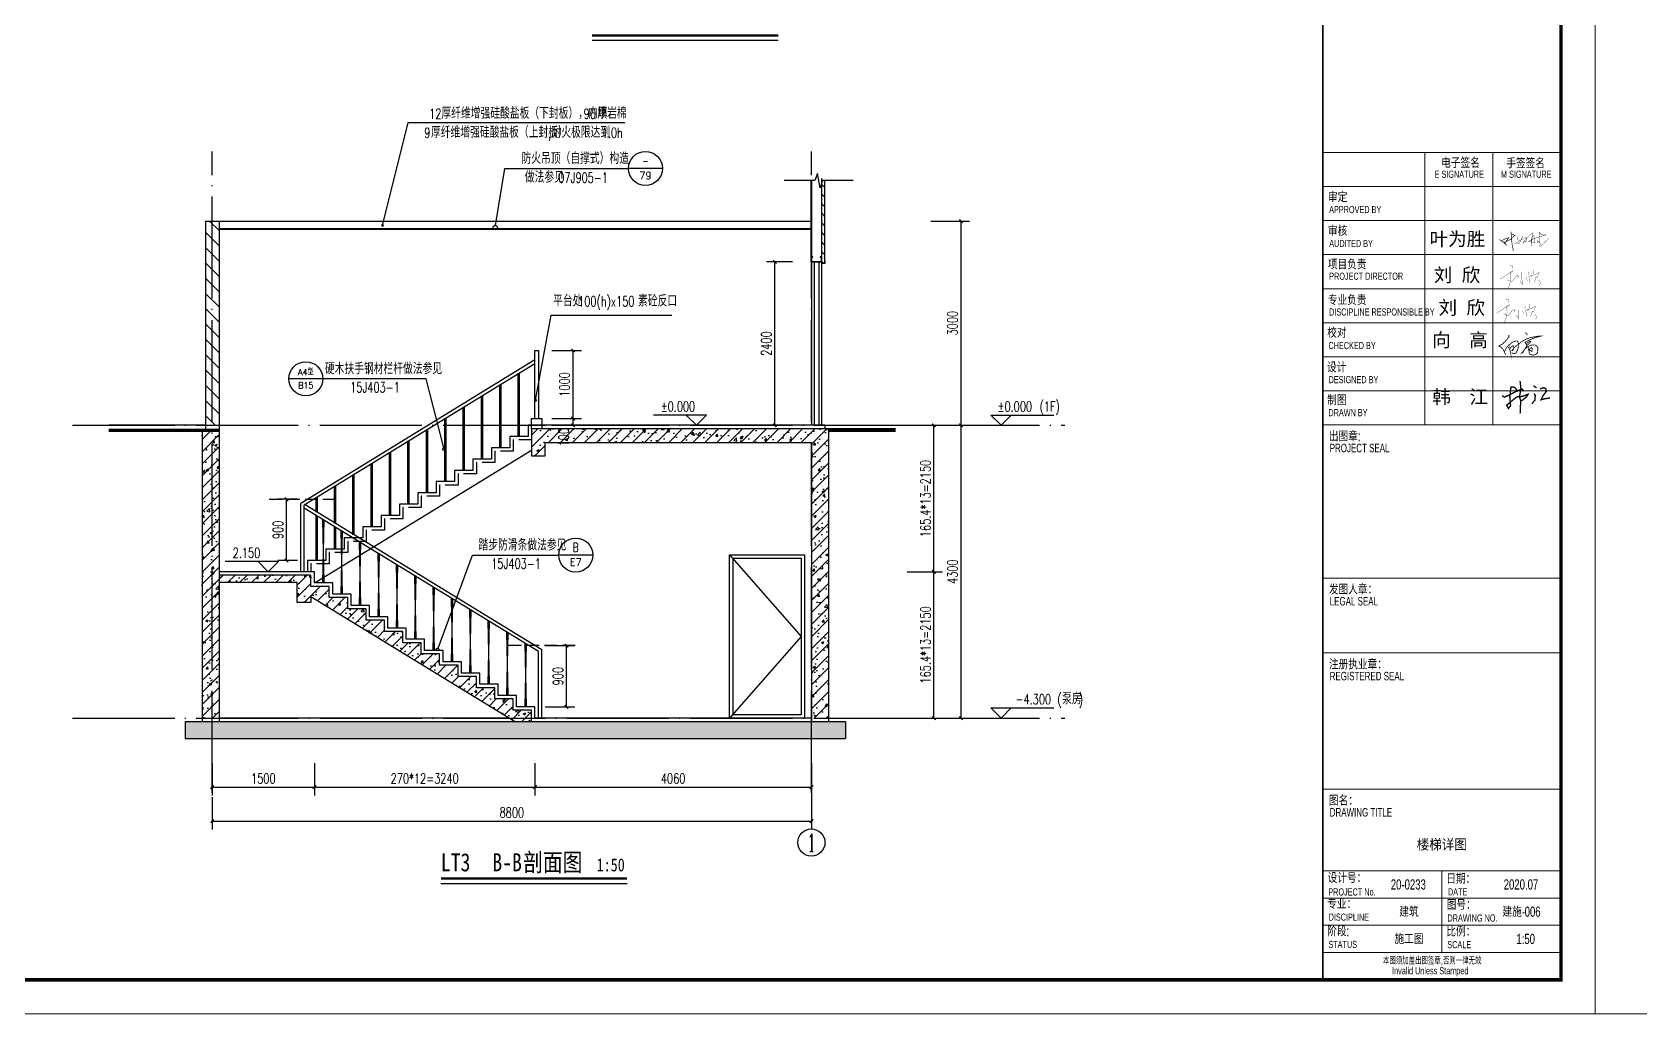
# Model space of a CAD drawing. Extents: x 409931 to 937299, y -508824 to 132289.
# Drawn here: x 589449 to 613063, y -204324 to -189906 of the extents above; entities that cross this region are included whole.
import ezdxf
from ezdxf.enums import TextEntityAlignment as Align

# ---------------------------------------------------------------- set-up
doc = ezdxf.new("R2010")
doc.units = 0
doc.header["$LTSCALE"] = 1500
doc.header["$MEASUREMENT"] = 0
doc.linetypes.add('DASH', pattern=[0.35, 0.25, -0.1])
doc.linetypes.add('DOTE', pattern=[2.42, 2, -0.2, 0.02, -0.2])
doc.layers.get('Defpoints').update_dxf_attribs({"color": 252})
for name, color, linetype in [('00-tk', 151, 'Continuous'), ('A-Hatch2(建筑填充2立面)', 9, 'Continuous'), ('A-L-handrail(建筑栏杆)', 165, 'Continuous'), ('A-L-wall(建筑立面)', 2, 'Continuous'), ('A-S-face(建筑粉刷线)', 136, 'Continuous'), ('A-S-SEE(建筑剖面可见线)', 154, 'Continuous'), ('A-Stair(建筑楼梯、踏步、电梯)', 25, 'Continuous'), ('AXIS', 3, 'Continuous'), ('AXIS_TEXT', 7, 'Continuous'), ('DIM_ELEV', 3, 'Continuous'), ('DIM_IDEN', 3, 'Continuous'), ('DIM_LEAD', 3, 'Continuous'), ('DIM_SYMB', 3, 'Continuous'), ('DOTE', 1, 'Continuous'), ('iicon', 7, 'Continuous'), ('PUB_DIM', 3, 'Continuous'), ('PUB_TEXT', 7, 'Continuous'), ('WINDOW', 4, 'Continuous'), ('签名', 1, 'Continuous')]:
    doc.layers.add(name, color=color, linetype=linetype)
doc.layers.add('TK', color=151, linetype='Continuous', lineweight=13)
doc.layers.add('功能名称', color=255, linetype='Continuous', lineweight=0)
doc.styles.add('_TCH_AXIS', font='COMPLEX', dxfattribs={"bigfont": 'GBCBIG'})
doc.styles.add('_TCH_DIM', font='SIMPLEX', dxfattribs={"bigfont": 'GBCBIG'})
doc.styles.add('_TCH_DIM_T3', font='SIMPLEX', dxfattribs={"width": 0.705882, "bigfont": 'GBCBIG'})
doc.styles.add('_TCH_LABEL', font='COMPLEX', dxfattribs={"bigfont": 'GBCBIG'})
doc.styles.add('DS6HT', font='simhei.ttf', dxfattribs={"width": 0.8})
doc.styles.add('T&D', font='haiwenrs.shx', dxfattribs={"width": 0.7, "bigfont": 'hztxt.shx'})
doc.styles.add('TITLE', font='simhei.ttf', dxfattribs={"width": 0.8})
doc.styles.add('仿宋体', font='', dxfattribs={"width": 0.8})
doc.styles.get('仿宋体').set_extended_font_data('SimSun')
doc.dimstyles.new('_TCH_ARCH&&50', dxfattribs={"dimtxt": 148.75, "dimasz": 50, "dimexe": 125, "dimexo": 150, "dimgap": 50, "dimtad": 1, "dimdec": 0, "dimzin": 0, "dimdsep": 46, "dimtxsty": '_TCH_DIM_T3', "dimblk": 'ARCHTICK', "dimcen": 0.09, "dimclrt": 7, "dimazin": 2, "dimtfac": 1, "dimtdec": 0, "dimtix": 1, "dimtmove": 2, "dimatfit": 3, "dimfxl": 0, "dimtolj": 1, "dimtzin": 0, "dimarcsym": 0})
pattern_1 = [(45, (-32674, 55951), (-88.388348, 88.388348), []), (50, (-32674, 55951), (358.63009, -31.37607), [37.5, -412.5]), (355, (-32674, 55951), (-69.37567, 376.09607), [30, -330]), (100.4514, (-32644.1, 55948.4), (289.25469, 344.71977), [31.8701, -350.57106]), (46.1842, (-32674, 56051), (533.62052, -82.7595), [56.25, -618.75]), (96.6356, (-32629.53, 56044.1), (467.33135, 487.05894), [47.80514, -525.8565]), (351.1842, (-32674, 56051), (467.33097, 487.0593), [45, -495]), (21, (-32624, 56026), (298.45353, -201.30945), [37.5, -412.5]), (326, (-32624, 56026), (121.65767, 362.57502), [30, -330]), (71.4514, (-32599.13, 56009.22), (420.11131, 161.26525), [31.8701, -350.57106]), (37.5, (-32674, 55951), (6.079928, 166.446927), [0, -326, 0, -335, 0, -331.25]), (7.5, (-32674, 55951), (131.53477, 197.205856), [0, -191, 0, -318.5, 0, -126.25]), (327.5, (-32785.5, 55951), (266.911218, -11.277436), [0, -125, 0, -390, 0, -517.5]), (317.5, (-32835.5, 55951), (291.593085, 50.05249), [0, -162.5, 0, -259, 0, -367.5])]

# ---------------------------------------------------------------- blocks, each defined once
blk = doc.blocks.new('A1')
at = {"layer": 'TK'}
for p, q in [((-42050, 29700), (-42050, 0)), ((0, 0), (0, 29700)), ((-4000, 29200), (-4000, 500)), ((-500, 500), (-500, 29200)), ((-4000, 12650), (-500, 12650)), ((-4000, 12650), (-500, 12650)), ((-4000, 12650), (-500, 12650)), ((-4000, 12650), (-500, 12650)), ((-4000, 12650), (-500, 12650)), ((-500, 12650), (-4000, 12650)), ((-500, 12650), (-4000, 12650)), ((-500, 12650), (-4000, 12650)), ((-4000, 12650), (-500, 12650)), ((-2500, 8650), (-2500, 12650)), ((-2500, 12650), (-2500, 9450)), ((-1500, 8650), (-1500, 12650)), ((-1500, 9450), (-1500, 12650)), ((-500, 12150), (-4000, 12150)), ((-500, 11650), (-4000, 11650)), ((-500, 11650), (-4000, 11650)), ((-500, 11150), (-4000, 11150)), ((-500, 11150), (-4000, 11150)), ((-500, 10650), (-4000, 10650)), ((-500, 10650), (-4000, 10650)), ((-500, 10150), (-4000, 10150)), ((-500, 10150), (-4000, 10150)), ((-500, 9650), (-4000, 9650)), ((-500, 9650), (-4000, 9650)), ((-500, 9150), (-4000, 9150)), ((-500, 9150), (-4000, 9150)), ((-4000, 8650), (-500, 8650)), ((-4000, 8650), (-500, 8650)), ((-500, 8650), (-4000, 8650)), ((-500, 8650), (-4000, 8650)), ((-4000, 6400), (-500, 6400)), ((-500, 5300), (-4000, 5300)), ((-500, 2100), (-4000, 2100)), ((-2250, 2100), (-2250, 900)), ((-500, 1700), (-4000, 1700)), ((-500, 1300), (-4000, 1300)), ((-500, 900), (-4000, 900)), ((-40800, 500), (-500, 500)), ((-500, 500), (-4000, 500)), ((-42050, 0), (0, 0))]:
    blk.add_line(p, q, dxfattribs=at)
at = {"layer": 'TK', "const_width": 50}
blk.add_lwpolyline([(-40800, 29200), (-500, 29200), (-500, 500), (-40800, 500)], close=True, dxfattribs=at)
at = {"layer": 'TK', "const_width": 25}
blk.add_lwpolyline([(-4000, 500), (-4000, 29200)], dxfattribs=at)
at = {"layer": 'TK'}
blk.add_lwpolyline([(-4000, 3300), (-500, 3300), (-500, 2100), (-4000, 2100)], close=True, dxfattribs=at)
at = {"layer": 'TK', "style": 'T&D', "width": 0.7}
for s, height, p in [('电子签名', 150, (-2260, 12424)), ('手签签名', 150, (-1303, 12418)), ('E SIGNATURE', 105, (-2357, 12279)), ('M SIGNATURE', 105, (-1382, 12279)), ('审定', 150, (-3922, 11921)), ('APPROVED BY', 105, (-3906, 11760)), ('审核', 150, (-3923, 11426)), ('AUDITED BY', 105, (-3904, 11262)), ('项目负责', 150, (-3925, 10933)), ('PROJECT DIRECTOR', 105, (-3905, 10781)), ('专业负责', 150, (-3924, 10409)), ('DISCIPLINE RESPONSIBLE BY', 105, (-3906, 10256)), ('校对', 150, (-3934, 9929)), ('CHECKED BY', 105, (-3916, 9763)), ('设计', 150, (-3937, 9422)), ('DESIGNED BY', 105, (-3914, 9262)), ('制图', 150, (-3935, 8939)), ('DRAWN BY', 105, (-3917, 8777)), ('出图章:', 150, (-3909, 8409)), ('PROJECT SEAL', 125, (-3897, 8248)), ('发图人章：', 150, (-3909, 6159)), ('LEGAL SEAL', 125, (-3897, 5998)), ('注册执业章：', 150, (-3909, 5059)), ('REGISTERED SEAL', 125, (-3897, 4898)), ('图名：', 150, (-3909, 3059)), ('DRAWING TITLE', 125, (-3897, 2898)), ('设计号：', 150, (-3928, 1922)), ('日期：', 150, (-2185, 1911)), ('专业：', 150, (-3934, 1541)), ('PROJECT No.', 105, (-3918, 1738)), ('图号：', 150, (-2179, 1528)), ('DATE', 105, (-2161, 1739)), ('DISCIPLINE', 105, (-3913, 1368)), ('DRAWING NO.', 105, (-2168, 1355)), ('阶段:', 150, (-3934, 1140)), ('比例：', 150, (-2184, 1136)), ('STATUS', 105, (-3917, 967)), ('SCALE', 105, (-2170, 964))]:
    blk.add_text(s, height=height, dxfattribs=at).set_placement(p)
for s, height, p in [('本图须加盖出图签章,否则一律无效', 100, (-2392, 782)), ('Invalid Unless Stamped', 105, (-2421, 620))]:
    blk.add_text(s, height=height, dxfattribs=at).set_placement(p, align=Align.MIDDLE)
blk = doc.blocks.new('A$C7C122B11')
at = {"layer": 'iicon', "color": 13, "const_width": 7.58}
for points in [[(199, 383), (301, 455)], [(244, 611), (279, 605)], [(322, 465), (255, 393)], [(279, 605), (315, 591)], [(321, 572), (298, 526)], [(301, 455), (344, 476)], [(315, 591), (321, 572)], [(554, 440), (553, 381)], [(718, 416), (741, 413)], [(741, 413), (745, 400)], [(858, 469), (850, 439)], [(850, 439), (850, 403)], [(872, 485), (858, 469)], [(924, 382), (974, 414)], [(974, 414), (997, 421)], [(997, 421), (1010, 411)], [(0, 251), (101, 316)], [(101, 316), (199, 383)], [(180, 234), (214, 214)], [(220, 61), (189, 0)], [(214, 214), (249, 201)], [(254, 164), (220, 61)], [(249, 201), (284, 195)], [(270, 260), (254, 164)], [(255, 393), (267, 338)], [(267, 338), (270, 260)], [(284, 195), (312, 200)], [(312, 200), (331, 220)], [(331, 220), (382, 295)], [(382, 295), (411, 328)], [(411, 328), (434, 349)], [(434, 349), (448, 349)], [(448, 349), (455, 315)], [(455, 315), (462, 292)], [(462, 292), (485, 335)], [(535, 158), (509, 209)], [(575, 108), (535, 158)], [(553, 381), (555, 298)], [(555, 298), (561, 212)], [(561, 212), (572, 134)], [(572, 134), (575, 108)], [(674, 309), (686, 266)], [(686, 266), (692, 224)], [(692, 224), (692, 211)], [(745, 400), (719, 368)], [(726, 309), (755, 327)], [(755, 327), (790, 346)], [(756, 296), (765, 257)], [(762, 218), (762, 180)], [(762, 180), (763, 160)], [(765, 257), (762, 218)], [(790, 346), (817, 357)], [(826, 342), (799, 315)], [(817, 357), (835, 356)], [(835, 356), (826, 342)], [(850, 403), (863, 373)], [(863, 373), (876, 363)], [(876, 363), (897, 363)], [(892, 201), (876, 164)], [(909, 233), (892, 201)], [(897, 363), (924, 382)], [(921, 283), (909, 233)], [(923, 311), (921, 283)], [(951, 294), (937, 279)], [(971, 334), (951, 294)], [(991, 378), (971, 334)], [(980, 231), (1007, 207)], [(1010, 411), (991, 378)], [(1033, 121), (1002, 119)], [(1007, 207), (1028, 171)], [(1028, 171), (1033, 146)], [(1033, 146), (1033, 121)]]:
    blk.add_lwpolyline(points, dxfattribs=at)
blk = doc.blocks.new('A$C2CD672AE')
at = {"layer": '签名', "const_width": 40}
for points in [[(540, 958), (551, 861), (567, 712), (523, 495), (559, 372), (543, 1)], [(10, 523), (86, 480), (394, 629), (590, 723), (643, 672)], [(462, 656), (414, 738), (355, 782), (274, 780), (253, 600), (239, 476), (251, 353), (262, 228), (197, 148), (148, 248), (316, 383), (446, 488), (600, 502), (775, 564), (727, 488), (613, 394), (559, 372)], [(945, 587), (994, 537), (977, 455), (975, 388), (887, 289)], [(935, 820), (1023, 749)], [(1126, 719), (1223, 757), (1271, 749), (1305, 711), (1309, 646), (1217, 526), (1158, 404), (1244, 429), (1358, 448), (1418, 455)]]:
    blk.add_lwpolyline(points, dxfattribs=at)
blk = doc.blocks.new('A$C3CB17D36')
at = {"const_width": 19.8}
for points in [[(80, 483), (82, 436), (-4, 331), (-78, 262), (-162, 214), (-96, 172), (-54, 122), (-14, 43), (0, 0)], [(65, 180), (93, 156), (111, 112), (117, 72), (102, 134), (135, 190), (181, 222), (201, 209), (198, 167), (178, 105), (157, 102), (195, 158), (241, 200), (315, 257), (385, 312), (440, 349), (503, 383), (609, 420), (706, 439), (791, 454), (852, 454), (716, 416), (599, 368), (536, 337), (477, 307), (499, 274), (517, 240), (510, 196), (467, 131), (427, 62), (399, 43), (467, 131), (526, 187), (613, 233), (672, 242), (729, 240), (769, 207), (791, 169), (791, 122), (782, 49), (744, 16), (692, -10), (629, 1), (595, 23), (580, 54), (573, 98), (582, 119), (601, 157), (635, 177), (651, 159), (649, 129), (648, 81), (582, 119)], [(484, 543), (520, 516), (530, 479)], [(-29, 73), (10, 153), (71, 228), (167, 307), (248, 338), (278, 337), (299, 321), (315, 280), (314, 213), (304, 143), (282, 94), (256, 43), (211, 30), (146, 45)], [(511, 204), (545, 247), (597, 293), (620, 321), (595, 337), (562, 312), (534, 290), (503, 269)], [(573, 98), (558, 138), (557, 178), (546, 198)]]:
    blk.add_lwpolyline(points, dxfattribs=at)
blk = doc.blocks.new('5635634563456')
at = {"layer": 'AXIS', "color": 1, "ltscale": 1000}
for points, const_width in [([(455726, 226495), (455793, 226559), (455885, 226610), (455980, 226658), (456074, 226692), (456140, 226711), (456191, 226721), (456171, 226679), (456122, 226626), (456066, 226550), (456000, 226461), (455930, 226407)], 35), ([(456000, 226461), (456120, 226541), (456209, 226584), (456284, 226619), (456362, 226642), (456383, 226667), (456372, 226711), (456436, 226771), (456484, 226814), (456541, 226856), (456584, 226882)], 35), ([(456321, 227084), (456323, 227003), (456340, 226889), (456350, 226736), (456364, 226551), (456389, 226377), (456412, 226211), (456434, 226115), (456454, 225981), (456460, 225938)], 35), ([(456541, 226856), (456497, 226883), (456453, 226906), (456404, 226930), (456347, 226954), (456330, 226974)], 35), ([(456511, 226356), (456598, 226399), (456645, 226426), (456716, 226466), (456769, 226502), (456843, 226554), (456901, 226589), (456972, 226633), (457083, 226688), (457147, 226724), (457210, 226744), (457243, 226739), (457255, 226715), (457256, 226661), (457241, 226611), (457206, 226554), (457187, 226524), (457156, 226496), (457121, 226466), (457079, 226440), (457051, 226436), (457075, 226474), (457120, 226543), (457168, 226614), (457233, 226692), (457285, 226754), (457338, 226800), (457415, 226883), (457487, 226940), (457542, 226981), (457583, 227002), (457585, 226954), (457566, 226823), (457537, 226676), (457515, 226502), (457509, 226326), (457520, 226216)], 20), ([(456723, 226780), (456707, 226722), (456709, 226662), (456720, 226612), (456740, 226593), (456760, 226586), (456774, 226591)], 20), ([(455638, 226631), (456046, 226314), (455898, 226528)], 35), ([(456474, 226132), (456468, 226098), (456460, 225938)], 10)]:
    blk.add_lwpolyline(points, dxfattribs=dict(at, const_width=const_width))
for points in [[(457041, 226828, 20, 20, 0), (456957, 226700, 20, 20, 0), (456928, 226631, 20, 20, 0), (456875, 226503, 20, 20, 0), (456834, 226423, 20, 20, 0), (456812, 226396, 20, 20, 0), (456724, 226364, 20, 0, 0)], [(457512, 226414, 20, 20, 0), (457568, 226678, 20, 20, 0), (457591, 226783, 20, 20, 0), (457627, 226841, 20, 20, 0), (457636, 226855, 20, 20, 0), (457670, 226830, 20, 20, 0), (457684, 226788, 20, 20, 0), (457721, 226669, 20, 20, 0), (457721, 226593, 20, 20, 0), (457722, 226502, 20, 20, 0), (457712, 226436, 20, 20, 0), (457675, 226435, 20, 20, 0), (457629, 226445, 20, 20, 0), (457579, 226451, 20, 20, 0), (457468, 226480, 20, 20, 0), (457412, 226504, 20, 20, 0), (457345, 226518, 20, 20, 0), (457423, 226562, 20, 20, 0), (457642, 226660, 20, 20, 0), (457903, 226748, 20, 20, 0), (458182, 226843, 20, 20, 0), (458298, 226875, 20, 20, 0), (458384, 226894, 20, 20, 0), (458349, 226902, 20, 20, 0), (458320, 226902, 20, 20, 0), (458244, 226891, 20, 20, 0), (458219, 226887, 20, 20, 0), (458166, 226893, 20, 20, 0), (458108, 226921, 20, 20, 0), (458072, 226957, 20, 20, 0), (458038, 226986, 20, 20, 0), (458000, 227029, 20, 20, 0), (457974, 227049, 20, 20, 0), (457985, 226931, 20, 20, 0), (458001, 226820, 20, 20, 0), (458013, 226590, 20, 20, 0), (458016, 226523, 20, 20, 0), (457984, 226423, 20, 20, 0), (457948, 226430, 20, 20, 0), (457915, 226448, 20, 20, 0), (457886, 226495, 20, 20, 0), (457875, 226514, 20, 20, 0), (457865, 226548, 20, 20, 0), (457913, 226535, 20, 20, 0), (457962, 226508, 20, 20, 0), (457985, 226486, 20, 20, 0), (458023, 226448, 20, 20, 0), (458044, 226386, 20, 20, 0), (458039, 226328, 20, 20, 0), (458028, 226266, 20, 20, 0), (458031, 226227, 20, 20, 0), (458032, 226211, 20, 20, 0), (458087, 226240, 20, 20, 0), (458166, 226298, 20, 20, 0), (458306, 226445, 20, 20, 0), (458437, 226588, 20, 20, 0), (458487, 226643, 20, 0, 0), (458657, 226831, 0, 0, 0)]]:
    blk.add_lwpolyline(points, format="xyseb", dxfattribs=at)
blk = doc.blocks.new('签名')
at = {"xscale": 1.132661029987503, "yscale": 1.132661029972951, "zscale": 1.132661029967055}
for p in [(-1750, 4064), (-1860, 3062)]:
    blk.add_blockref('A$C7C122B11', p, dxfattribs=at)
at = {"layer": '00-tk', "xscale": 1.200000000011642, "yscale": 1.19999999999709, "zscale": 1.2}
blk.add_blockref('A$C3CB17D36', (-1599, 2124), dxfattribs=at)
at = {"layer": 'AXIS', "xscale": 0.5, "yscale": 0.5, "zscale": 0.5}
blk.add_blockref('5635634563456', (-229602, -107802), dxfattribs=at)
at = {"layer": '签名'}
blk.add_blockref('A$C2CD672AE', (-1713, 399), dxfattribs=at)
at = {"layer": '功能名称', "color": 7, "style": 'DS6HT'}
for s, p in [('叶为胜', (-3830, 5326)), ('刘 欣', (-3706, 4269)), ('刘 欣', (-3567, 3309)), ('向  高', (-3757, 2357)), ('韩  江', (-3750, 689))]:
    blk.add_text(s, height=400, dxfattribs=at).set_placement(p)
blk = doc.blocks.new('_ArchTick')
at = {"color": 0, "linetype": 'ByBlock', "const_width": 0.4}
blk.add_lwpolyline([(-0.5, -0.5), (0.5, 0.5)], dxfattribs=at)
blk = doc.blocks.new('*D317')
at = {"layer": 'Defpoints', "color": 0}
for p in [(602497, -192680), (603092, -192680), (602497, -195680)]:
    blk.add_point(p, dxfattribs=at)
at = {"layer": 'PUB_DIM', "color": 0, "lineweight": -2}
for p, q in [((602647, -192680), (603217, -192680)), ((603092, -195680), (603092, -192680)), ((602647, -195680), (603217, -195680))]:
    blk.add_line(p, q, dxfattribs=at)
at = {"layer": 'PUB_DIM', "color": 0, "lineweight": -2, "xscale": 50, "yscale": 50, "zscale": 50}
for p, rotation in [((603092, -192680), 90), ((603092, -195680), 270)]:
    blk.add_blockref('_ArchTick', p, dxfattribs=dict(at, rotation=rotation))
at = {"layer": 'PUB_DIM', "color": 7, "insert": (602967, -194180), "char_height": 148.8, "attachment_point": 5, "rotation": 90, "style": '_TCH_DIM_T3'}
blk.add_mtext('\\A1;3000', dxfattribs=at)
blk = doc.blocks.new('*D318')
at = {"layer": 'Defpoints', "color": 0}
for p in [(602497, -195680), (603092, -195680), (602497, -199980)]:
    blk.add_point(p, dxfattribs=at)
at = {"layer": 'PUB_DIM', "color": 0, "lineweight": -2}
for p, q in [((602647, -195680), (603217, -195680)), ((603092, -199980), (603092, -195680)), ((602647, -199980), (603217, -199980))]:
    blk.add_line(p, q, dxfattribs=at)
at = {"layer": 'PUB_DIM', "color": 0, "lineweight": -2, "xscale": 50, "yscale": 50, "zscale": 50}
for p, rotation in [((603092, -195680), 90), ((603092, -199980), 270)]:
    blk.add_blockref('_ArchTick', p, dxfattribs=dict(at, rotation=rotation))
at = {"layer": 'PUB_DIM', "color": 7, "insert": (602967, -197830), "char_height": 148.8, "attachment_point": 5, "rotation": 90, "style": '_TCH_DIM_T3'}
blk.add_mtext('\\A1;4300', dxfattribs=at)
blk = doc.blocks.new('*D319')
at = {"layer": 'Defpoints', "color": 0}
for p in [(602153, -195680), (602694, -195680), (602153, -197830)]:
    blk.add_point(p, dxfattribs=at)
at = {"layer": 'PUB_DIM', "color": 0, "lineweight": -2}
for p, q in [((602303, -195680), (602819, -195680)), ((602694, -197830), (602694, -195680)), ((602303, -197830), (602819, -197830))]:
    blk.add_line(p, q, dxfattribs=at)
at = {"layer": 'PUB_DIM', "color": 0, "lineweight": -2, "xscale": 50, "yscale": 50, "zscale": 50}
for p, rotation in [((602694, -195680), 90), ((602694, -197830), 270)]:
    blk.add_blockref('_ArchTick', p, dxfattribs=dict(at, rotation=rotation))
at = {"layer": 'PUB_DIM', "color": 7, "insert": (602570, -196755), "char_height": 148.75, "attachment_point": 5, "rotation": 90, "style": '_TCH_DIM_T3'}
blk.add_mtext('\\A1;165.4*13=2150', dxfattribs=at)
blk = doc.blocks.new('*D320')
at = {"layer": 'Defpoints', "color": 0}
for p in [(602153, -197830), (602694, -197830), (602153, -199980)]:
    blk.add_point(p, dxfattribs=at)
at = {"layer": 'PUB_DIM', "color": 0, "lineweight": -2}
for p, q in [((602303, -197830), (602819, -197830)), ((602694, -199980), (602694, -197830)), ((602303, -199980), (602819, -199980))]:
    blk.add_line(p, q, dxfattribs=at)
at = {"layer": 'PUB_DIM', "color": 0, "lineweight": -2, "xscale": 50, "yscale": 50, "zscale": 50}
for p, rotation in [((602694, -197830), 90), ((602694, -199980), 270)]:
    blk.add_blockref('_ArchTick', p, dxfattribs=dict(at, rotation=rotation))
at = {"layer": 'PUB_DIM', "color": 7, "insert": (602570, -198905), "char_height": 148.75, "attachment_point": 5, "rotation": 90, "style": '_TCH_DIM_T3'}
blk.add_mtext('\\A1;165.4*13=2150', dxfattribs=at)
blk = doc.blocks.new('*D321')
at = {"layer": 'Defpoints', "color": 0}
for p in [(593184, -196765), (593494, -196765), (593494, -197665)]:
    blk.add_point(p, dxfattribs=at)
at = {"layer": 'PUB_DIM', "color": 0, "lineweight": -2}
for p, q in [((593344, -196765), (593059, -196765)), ((593184, -197665), (593184, -196765)), ((593344, -197665), (593059, -197665))]:
    blk.add_line(p, q, dxfattribs=at)
at = {"layer": 'PUB_DIM', "color": 0, "lineweight": -2, "xscale": 50, "yscale": 50, "zscale": 50}
for p, rotation in [((593184, -196765), 90), ((593184, -197665), 270)]:
    blk.add_blockref('_ArchTick', p, dxfattribs=dict(at, rotation=rotation))
at = {"layer": 'PUB_DIM', "color": 7, "insert": (593059, -197215), "char_height": 148.8, "attachment_point": 5, "rotation": 90, "style": '_TCH_DIM_T3'}
blk.add_mtext('\\A1;900', dxfattribs=at)
blk = doc.blocks.new('*D322')
at = {"layer": 'Defpoints', "color": 0}
for p in [(596834, -198915), (597297, -198915), (596834, -199815)]:
    blk.add_point(p, dxfattribs=at)
at = {"layer": 'PUB_DIM', "color": 0, "lineweight": -2}
for p, q in [((596984, -198915), (597422, -198915)), ((597297, -199815), (597297, -198915)), ((596984, -199815), (597422, -199815))]:
    blk.add_line(p, q, dxfattribs=at)
at = {"layer": 'PUB_DIM', "color": 0, "lineweight": -2, "xscale": 50, "yscale": 50, "zscale": 50}
for p, rotation in [((597297, -198915), 90), ((597297, -199815), 270)]:
    blk.add_blockref('_ArchTick', p, dxfattribs=dict(at, rotation=rotation))
at = {"layer": 'PUB_DIM', "color": 7, "insert": (597173, -199365), "char_height": 148.8, "attachment_point": 5, "rotation": 90, "style": '_TCH_DIM_T3'}
blk.add_mtext('\\A1;900', dxfattribs=at)
blk = doc.blocks.new('*D323')
at = {"layer": 'Defpoints', "color": 0}
for p in [(592094, -200492), (593594, -200492), (593594, -200992)]:
    blk.add_point(p, dxfattribs=at)
at = {"layer": 'PUB_DIM', "color": 0, "lineweight": -2}
for p, q in [((592094, -200642), (592094, -201117)), ((593594, -200642), (593594, -201117)), ((592094, -200992), (593594, -200992))]:
    blk.add_line(p, q, dxfattribs=at)
at = {"layer": 'PUB_DIM', "color": 0, "lineweight": -2, "xscale": 50, "yscale": 50, "zscale": 50, "rotation": 180}
blk.add_blockref('_ArchTick', (592094, -200992), dxfattribs=at)
at = {"layer": 'PUB_DIM', "color": 0, "lineweight": -2, "xscale": 50, "yscale": 50, "zscale": 50}
blk.add_blockref('_ArchTick', (593594, -200992), dxfattribs=at)
at = {"layer": 'PUB_DIM', "color": 7, "insert": (592844, -200867), "char_height": 148.8, "attachment_point": 5, "style": '_TCH_DIM_T3'}
blk.add_mtext('\\A1;1500', dxfattribs=at)
blk = doc.blocks.new('*D324')
at = {"layer": 'Defpoints', "color": 0}
for p in [(593594, -200492), (596834, -200492), (596834, -200992)]:
    blk.add_point(p, dxfattribs=at)
at = {"layer": 'PUB_DIM', "color": 0, "lineweight": -2}
for p, q in [((593594, -200642), (593594, -201117)), ((596834, -200642), (596834, -201117)), ((593594, -200992), (596834, -200992))]:
    blk.add_line(p, q, dxfattribs=at)
at = {"layer": 'PUB_DIM', "color": 0, "lineweight": -2, "xscale": 50, "yscale": 50, "zscale": 50, "rotation": 180}
blk.add_blockref('_ArchTick', (593594, -200992), dxfattribs=at)
at = {"layer": 'PUB_DIM', "color": 0, "lineweight": -2, "xscale": 50, "yscale": 50, "zscale": 50}
blk.add_blockref('_ArchTick', (596834, -200992), dxfattribs=at)
at = {"layer": 'PUB_DIM', "color": 7, "insert": (595214, -200867), "char_height": 148.75, "attachment_point": 5, "style": '_TCH_DIM_T3'}
blk.add_mtext('\\A1;270*12=3240', dxfattribs=at)
blk = doc.blocks.new('*D325')
at = {"layer": 'Defpoints', "color": 0}
for p in [(596834, -200492), (600894, -200492), (600894, -200992)]:
    blk.add_point(p, dxfattribs=at)
at = {"layer": 'PUB_DIM', "color": 0, "lineweight": -2}
for p, q in [((596834, -200642), (596834, -201117)), ((600894, -200642), (600894, -201117)), ((596834, -200992), (600894, -200992))]:
    blk.add_line(p, q, dxfattribs=at)
at = {"layer": 'PUB_DIM', "color": 0, "lineweight": -2, "xscale": 50, "yscale": 50, "zscale": 50, "rotation": 180}
blk.add_blockref('_ArchTick', (596834, -200992), dxfattribs=at)
at = {"layer": 'PUB_DIM', "color": 0, "lineweight": -2, "xscale": 50, "yscale": 50, "zscale": 50}
blk.add_blockref('_ArchTick', (600894, -200992), dxfattribs=at)
at = {"layer": 'PUB_DIM', "color": 7, "insert": (598864, -200867), "char_height": 148.8, "attachment_point": 5, "style": '_TCH_DIM_T3'}
blk.add_mtext('\\A1;4060', dxfattribs=at)
blk = doc.blocks.new('*D326')
at = {"layer": 'Defpoints', "color": 0}
for p in [(592094, -200992), (600894, -200992), (600894, -201492)]:
    blk.add_point(p, dxfattribs=at)
at = {"layer": 'PUB_DIM', "color": 0, "lineweight": -2}
for p, q in [((592094, -201142), (592094, -201617)), ((600894, -201142), (600894, -201617)), ((592094, -201492), (600894, -201492))]:
    blk.add_line(p, q, dxfattribs=at)
at = {"layer": 'PUB_DIM', "color": 0, "lineweight": -2, "xscale": 50, "yscale": 50, "zscale": 50, "rotation": 180}
blk.add_blockref('_ArchTick', (592094, -201492), dxfattribs=at)
at = {"layer": 'PUB_DIM', "color": 0, "lineweight": -2, "xscale": 50, "yscale": 50, "zscale": 50}
blk.add_blockref('_ArchTick', (600894, -201492), dxfattribs=at)
at = {"layer": 'PUB_DIM', "color": 7, "insert": (596494, -201367), "char_height": 148.8, "attachment_point": 5, "style": '_TCH_DIM_T3'}
blk.add_mtext('\\A1;8800', dxfattribs=at)
blk = doc.blocks.new('*D327')
at = {"layer": 'Defpoints', "color": 0}
for p in [(600358, -193280), (600767, -193280), (600767, -195680)]:
    blk.add_point(p, dxfattribs=at)
at = {"layer": 'PUB_DIM', "color": 0, "lineweight": -2}
for p, q in [((600617, -193280), (600233, -193280)), ((600358, -195680), (600358, -193280)), ((600617, -195680), (600233, -195680))]:
    blk.add_line(p, q, dxfattribs=at)
at = {"layer": 'PUB_DIM', "color": 0, "lineweight": -2, "xscale": 50, "yscale": 50, "zscale": 50}
for p, rotation in [((600358, -193280), 90), ((600358, -195680), 270)]:
    blk.add_blockref('_ArchTick', p, dxfattribs=dict(at, rotation=rotation))
at = {"layer": 'PUB_DIM', "color": 7, "insert": (600233, -194480), "char_height": 148.8, "attachment_point": 5, "rotation": 90, "style": '_TCH_DIM_T3'}
blk.add_mtext('\\A1;2400', dxfattribs=at)
blk = doc.blocks.new('*D328')
at = {"layer": 'Defpoints', "color": 0}
for p in [(596934, -194580), (597394, -194580), (596934, -195580)]:
    blk.add_point(p, dxfattribs=at)
at = {"layer": 'PUB_DIM', "color": 0, "lineweight": -2}
for p, q in [((597084, -194580), (597519, -194580)), ((597394, -195580), (597394, -194580)), ((597084, -195580), (597519, -195580))]:
    blk.add_line(p, q, dxfattribs=at)
at = {"layer": 'PUB_DIM', "color": 0, "lineweight": -2, "xscale": 50, "yscale": 50, "zscale": 50}
for p, rotation in [((597394, -194580), 90), ((597394, -195580), 270)]:
    blk.add_blockref('_ArchTick', p, dxfattribs=dict(at, rotation=rotation))
at = {"layer": 'PUB_DIM', "color": 7, "insert": (597269, -195080), "char_height": 148.8, "attachment_point": 5, "rotation": 90, "style": '_TCH_DIM_T3'}
blk.add_mtext('\\A1;1000', dxfattribs=at)
blk = doc.blocks.new('*D329')
at = {"layer": 'Defpoints', "color": 0}
for p in [(596934, -195580), (596934, -195680), (597394, -195580)]:
    blk.add_point(p, dxfattribs=at)
at = {"layer": 'PUB_DIM', "color": 0, "lineweight": -2}
for p, q in [((597084, -195580), (597519, -195580)), ((597084, -195680), (597519, -195680)), ((597394, -195680), (597394, -195580))]:
    blk.add_line(p, q, dxfattribs=at)
at = {"layer": 'PUB_DIM', "color": 0, "lineweight": -2, "xscale": 50, "yscale": 50, "zscale": 50}
for p, rotation in [((597394, -195580), 90), ((597394, -195680), 270)]:
    blk.add_blockref('_ArchTick', p, dxfattribs=dict(at, rotation=rotation))
at = {"layer": 'PUB_DIM', "color": 7, "insert": (597256, -195855), "char_height": 148.8, "attachment_point": 5, "rotation": 90, "style": '_TCH_DIM_T3'}
blk.add_mtext('\\A1;100', dxfattribs=at)

msp = doc.modelspace()

# ---------------------------------------------------------------- hatches: boundary and pattern name
h = msp.add_hatch()
h.set_pattern_fill('ANSI31', color=256, scale=800, style=0)
h.set_pattern_definition([(135, (369180.85, -114707.5), (70.71068, 70.71068), [])])
h.paths.add_polyline_path([(601059, -192085), (601093.7, -192085), (601093.7, -193293), (601047.7, -193293), (601047.7, -192053.7)])
at = {"layer": 'A-Hatch2(建筑填充2立面)'}
h = msp.add_hatch(dxfattribs=at)
h.set_pattern_fill('ANSI31,_O', color=256, scale=100)
h.set_pattern_definition([(135, (1761885.36, 24264.91), (112.253202, 112.253202), [])])
h.paths.add_polyline_path([(591993.7, -192680), (592193.7, -192680), (592193.7, -195680), (591993.7, -195680)])
h = msp.add_hatch(dxfattribs=at)
h.set_pattern_fill('钢筋混凝土,_O', color=256, scale=50)
h.set_pattern_definition(pattern_1)
h.paths.add_polyline_path([(601143.7, -195730), (600893.7, -195730), (600893.7, -199980), (601143.7, -199980)])
h.paths.add_polyline_path([(596783.6, -195730), (596783.6, -196130), (596983.6, -196130), (596983.6, -195930), (600893.7, -195930), (600893.7, -195730)])
edge = h.paths.add_edge_path(flags=17)
edge.add_line((597157.8, -195292.2), (597157.8, -194867.8))
edge.add_line((597157.8, -194867.8), (597381, -194867.8))
edge.add_line((597381, -194867.8), (597381, -195292.2))
edge.add_line((597381, -195292.2), (597157.8, -195292.2))
edge.add_line((597144.7, -196017.2), (597144.7, -195692.8))
edge.add_line((597144.7, -195692.8), (597367.8, -195692.8))
edge.add_line((597367.8, -195692.8), (597367.8, -196017.2))
edge.add_line((597367.8, -196017.2), (597144.7, -196017.2))
edge = h.paths.add_edge_path(flags=17)
edge.add_line((597157.8, -195292.2), (597157.8, -194867.8))
edge.add_line((597157.8, -194867.8), (597381, -194867.8))
edge.add_line((597381, -194867.8), (597381, -195292.2))
edge.add_line((597381, -195292.2), (597157.8, -195292.2))
edge.add_line((597144.7, -196017.2), (597144.7, -195692.8))
edge.add_line((597144.7, -195692.8), (597367.8, -195692.8))
edge.add_line((597367.8, -195692.8), (597367.8, -196017.2))
edge.add_line((597367.8, -196017.2), (597144.7, -196017.2))
h = msp.add_hatch(dxfattribs=at)
h.set_pattern_fill('钢筋混凝土,_O', color=256, scale=50)
h.set_pattern_definition(pattern_1)
h.paths.add_polyline_path([(592093.7, -195755), (591943.7, -195755), (591943.7, -199980), (592093.7, -199980)])
h.paths.add_polyline_path([(592193.7, -195755), (592093.7, -195755), (592093.7, -199980), (592193.7, -199980)])
h = msp.add_hatch(dxfattribs=at)
h.set_pattern_fill('钢筋混凝土,_O', color=256, scale=50)
h.set_pattern_definition(pattern_1)
h.paths.add_polyline_path([(596783.6, -199980), (596453.1, -199980), (596534.8, -200030), (596783.6, -200030)])
h.paths.add_polyline_path([(593543.6, -198197.9), (596453.1, -199980), (596783.6, -199980), (596783.6, -199864.6), (596513.6, -199864.6), (596513.6, -199699.3), (596243.6, -199699.3), (596243.6, -199533.9), (595973.6, -199533.9), (595973.6, -199368.5), (595703.6, -199368.5), (595703.6, -199203.1), (595433.6, -199203.1), (595433.6, -199037.7), (595163.6, -199037.7), (595163.6, -198872.3), (594893.6, -198872.3), (594893.6, -198707), (594623.6, -198707), (594623.6, -198541.6), (594353.6, -198541.6), (594353.6, -198376.2), (594083.6, -198376.2), (594083.6, -198210.8), (593813.6, -198210.8), (593813.6, -198045.4), (593543.6, -198045.4), (593543.6, -197880), (592193.7, -197880), (592193.7, -197990), (593343.6, -197990), (593343.6, -198280), (593543.6, -198280)])
h = msp.add_hatch(dxfattribs=at)
h.set_pattern_fill('钢筋混凝土,_O', color=256, scale=50)
h.set_pattern_definition(pattern_1)
h.paths.add_polyline_path([(592093.7, -200280), (592093.7, -200030), (591693.7, -200030), (591693.7, -200280)])
h.paths.add_polyline_path([(600893.7, -200280), (600893.7, -200030), (592093.7, -200030), (592093.7, -200280)])
h.paths.add_polyline_path([(600893.7, -200030), (600893.7, -200280), (601393.7, -200280), (601393.7, -200030)])

# ---------------------------------------------------------------- linework, layer by layer
for p, q in [((600893.7, -192085), (600893.7, -193280)), ((591993.7, -192680), (600887.7, -192680)), ((592193.7, -192788), (600887.7, -192788)), ((592193.7, -192800), (600887.7, -192800)), ((601044.7, -193170.2), (601047.7, -193170.2))]:
    msp.add_line(p, q)
msp.add_lwpolyline([(600887.7, -192085), (600887.7, -193280), (600893.7, -193280)])
at = {"layer": 'A-L-handrail(建筑栏杆)'}
for p, q in [((596833.6, -194718.8), (593393.6, -196825.9)), ((596833.6, -194777.4), (593443.6, -196853.9)), ((596588.6, -195845.4), (596588.6, -194915.2)), ((596608.6, -195845.4), (596608.6, -194915.2)), ((596048.6, -196176.2), (596048.6, -195246)), ((596068.6, -196176.2), (596068.6, -195246)), ((596318.6, -196010.8), (596318.6, -195080.6)), ((596338.6, -196010.8), (596338.6, -195080.6)), ((595778.6, -196341.6), (595778.6, -195411.4)), ((595798.6, -196341.6), (595798.6, -195411.4)), ((595238.6, -196672.3), (595238.6, -195742.2)), ((595258.6, -196672.3), (595258.6, -195742.2)), ((595508.6, -196507), (595508.6, -195576.8)), ((595528.6, -196507), (595528.6, -195576.8)), ((594968.6, -196837.7), (594968.6, -195907.5)), ((594988.6, -196837.7), (594988.6, -195907.5)), ((594698.6, -197003.1), (594698.6, -196072.9)), ((594718.6, -197003.1), (594718.6, -196072.9)), ((594158.6, -197288.4), (594158.6, -196403.7)), ((594178.6, -197288.4), (594178.6, -196403.7)), ((594428.6, -197168.5), (594428.6, -196238.3)), ((594448.6, -197168.5), (594448.6, -196238.3)), ((593888.6, -197123), (593888.6, -196569.1)), ((593908.6, -197123), (593908.6, -196569.1)), ((593393.6, -197824.6), (593393.6, -196825.9)), ((593443.6, -197824.6), (593443.6, -196853.9)), ((596883.6, -199003.9), (593443.6, -196896.8)), ((596933.6, -198975.9), (593456.5, -196846)), ((593618.6, -196957.6), (593618.6, -196734.5)), ((593638.6, -196957.6), (593638.6, -196734.5)), ((593618.6, -197664.6), (593618.6, -197004)), ((593638.6, -197664.6), (593638.6, -197004)), ((593718.6, -197995.4), (593738.6, -197065.2)), ((593738.6, -197995.4), (593718.6, -197065.2)), ((593888.6, -197499.3), (593888.6, -197169.4)), ((593908.6, -197499.3), (593908.6, -197169.4)), ((593988.6, -198160.8), (594008.6, -197230.6)), ((594008.6, -198160.8), (593988.6, -197230.6)), ((594258.6, -198326.2), (594278.6, -197396)), ((594278.6, -198326.2), (594258.6, -197396)), ((594528.6, -198491.6), (594548.6, -197561.4)), ((594548.6, -198491.6), (594528.6, -197561.4)), ((594798.6, -198657), (594818.6, -197726.8)), ((594818.6, -198657), (594798.6, -197726.8)), ((595068.6, -198822.3), (595088.6, -197892.2)), ((595088.6, -198822.3), (595068.6, -197892.2)), ((595338.6, -198987.7), (595358.6, -198057.5)), ((595358.6, -198987.7), (595338.6, -198057.5)), ((595608.6, -199153.1), (595628.6, -198222.9)), ((595628.6, -199153.1), (595608.6, -198222.9)), ((595878.6, -199318.5), (595898.6, -198388.3)), ((595898.6, -199318.5), (595878.6, -198388.3)), ((596148.6, -199483.9), (596168.6, -198553.7)), ((596168.6, -199483.9), (596148.6, -198553.7)), ((596418.6, -199649.3), (596438.6, -198719.1)), ((596438.6, -199649.3), (596418.6, -198719.1)), ((596688.6, -199814.6), (596708.6, -198884.5)), ((596708.6, -199814.6), (596688.6, -198884.5)), ((596883.6, -199974.6), (596883.6, -199003.9)), ((596933.6, -199974.6), (596933.6, -198975.9))]:
    msp.add_line(p, q, dxfattribs=at)
at = {"layer": 'A-L-handrail(建筑栏杆)', "linetype": 'DASH', "ltscale": 0.5}
for p, q in [((592931.3, -196764.6), (593983.7, -196764.6)), ((597422.1, -198914.6), (596438.6, -198914.6))]:
    msp.add_line(p, q, dxfattribs=at)
at = {"layer": 'A-L-handrail(建筑栏杆)'}
msp.add_lwpolyline([(596833.6, -195580), (596833.6, -194580), (596883.6, -194580), (596883.6, -195580)], dxfattribs=at)
at = {"layer": 'A-L-wall(建筑立面)'}
for p, q in [((591993.7, -192680), (591993.7, -195730)), ((592193.7, -192680), (592193.7, -200030)), ((591943.7, -195730), (591943.7, -200030)), ((602129.7, -195730), (596783.6, -195730)), ((596783.6, -195730), (596783.6, -196130)), ((601093.7, -195680), (601093.7, -195730)), ((601143.7, -195730), (601143.7, -200030)), ((596983.6, -195930), (600893.7, -195930)), ((596983.6, -196130), (596983.6, -195930)), ((600893.7, -195930), (600893.7, -200030)), ((596783.6, -196130), (596983.6, -196130)), ((593343.6, -197990), (592193.7, -197990)), ((593343.6, -198280), (593343.6, -197990)), ((593543.6, -198280), (593343.6, -198280)), ((596534.8, -200030), (593543.6, -198197.9)), ((593543.6, -198197.9), (593543.6, -198280)), ((591693.7, -200030), (601393.7, -200030)), ((591693.7, -200030), (591693.7, -200280)), ((601393.7, -200030), (601393.7, -200280)), ((591693.7, -200280), (601393.7, -200280))]:
    msp.add_line(p, q, dxfattribs=at)
at = {"layer": 'A-L-wall(建筑立面)', "const_width": 50}
for points in [[(592193.7, -195755), (590573.8, -195755)], [(602129.7, -195755), (601143.7, -195755)]]:
    msp.add_lwpolyline(points, dxfattribs=at)
at = {"layer": 'A-L-wall(建筑立面)'}
for points in [[(596783.6, -195730), (596783.6, -195580), (596933.6, -195580), (596933.6, -195730)], [(596783.6, -200030), (596783.6, -199864.6), (596513.6, -199864.6), (596513.6, -199699.3), (596243.6, -199699.3), (596243.6, -199533.9), (595973.6, -199533.9), (595973.6, -199368.5), (595703.6, -199368.5), (595703.6, -199203.1), (595433.6, -199203.1), (595433.6, -199037.7), (595163.6, -199037.7), (595163.6, -198872.3), (594893.6, -198872.3), (594893.6, -198707), (594623.6, -198707), (594623.6, -198541.6), (594353.6, -198541.6), (594353.6, -198376.2), (594083.6, -198376.2), (594083.6, -198210.8), (593813.6, -198210.8), (593813.6, -198045.4), (593543.6, -198045.4), (593543.6, -197880), (592193.7, -197880)]]:
    msp.add_lwpolyline(points, dxfattribs=at)
at = {"layer": 'A-S-face(建筑粉刷线)'}
for p, q in [((591993.7, -195680), (590573.8, -195680)), ((601093.7, -195680), (596733.6, -195680)), ((596453.1, -199980), (592193.7, -199980)), ((600893.7, -199980), (596833.6, -199980))]:
    msp.add_line(p, q, dxfattribs=at)
for points in [[(596733.6, -195680), (596733.6, -195845.4), (596463.6, -195845.4), (596463.6, -196010.8), (596193.6, -196010.8), (596193.6, -196176.2), (595923.6, -196176.2), (595923.6, -196341.6), (595653.6, -196341.6), (595653.6, -196507), (595383.6, -196507), (595383.6, -196672.3), (595113.6, -196672.3), (595113.6, -196837.7), (594843.6, -196837.7), (594843.6, -197003.1), (594573.6, -197003.1), (594573.6, -197168.5), (594303.6, -197168.5), (594303.6, -197333.9), (594033.6, -197333.9), (594033.6, -197499.3), (593763.6, -197499.3), (593763.6, -197664.6), (593493.6, -197664.6), (593493.6, -197830)], [(596833.6, -199980), (596833.6, -199814.6), (596563.6, -199814.6), (596563.6, -199649.3), (596293.6, -199649.3), (596293.6, -199483.9), (596023.6, -199483.9), (596023.6, -199318.5), (595753.6, -199318.5), (595753.6, -199153.1), (595483.6, -199153.1), (595483.6, -198987.7), (595213.6, -198987.7), (595213.6, -198822.3), (594943.6, -198822.3), (594943.6, -198657), (594673.6, -198657), (594673.6, -198491.6), (594403.6, -198491.6), (594403.6, -198326.2), (594133.6, -198326.2), (594133.6, -198160.8), (593863.6, -198160.8), (593863.6, -197995.4), (593593.6, -197995.4), (593593.6, -197830), (592193.7, -197830)]]:
    msp.add_lwpolyline(points, dxfattribs=at)
at = {"layer": 'A-S-SEE(建筑剖面可见线)'}
for points in [[(600793.7, -199980), (599693.7, -199980), (599693.7, -197580), (600793.7, -197580)], [(600743.7, -199930), (599743.7, -199930), (599743.7, -197630), (600743.7, -197630)]]:
    msp.add_lwpolyline(points, close=True, dxfattribs=at)
msp.add_lwpolyline([(599693.7, -197580), (600743.7, -198780), (599693.7, -199980)], dxfattribs=at)
at = {"layer": 'A-Stair(建筑楼梯、踏步、电梯)'}
msp.add_line((596783.6, -196047.9), (593604.2, -197995.4), dxfattribs=at)
at = {"layer": 'A-Stair(建筑楼梯、踏步、电梯)', "linetype": 'DASH', "ltscale": 0.5}
msp.add_lwpolyline([(596783.6, -195895.4), (596783.6, -195895.4), (596513.6, -195895.4), (596513.6, -196060.8), (596243.6, -196060.8), (596243.6, -196226.2), (595973.6, -196226.2), (595973.6, -196391.6), (595703.6, -196391.6), (595703.6, -196557), (595433.6, -196557), (595433.6, -196722.3), (595163.6, -196722.3), (595163.6, -196887.7), (594893.6, -196887.7), (594893.6, -197053.1), (594623.6, -197053.1), (594623.6, -197218.5), (594353.6, -197218.5), (594353.6, -197383.9), (594083.6, -197383.9), (594083.6, -197549.3), (593813.6, -197549.3), (593813.6, -197714.6), (593543.6, -197714.6), (593543.6, -197830)], dxfattribs=at)
at = {"layer": 'AXIS'}
msp.add_line((600893.7, -200991.8), (600893.7, -201608.4), dxfattribs=at)
msp.add_circle((600893.7, -201808.4), 200, dxfattribs=at)
at = {"layer": 'DIM_ELEV'}
for p, q in [((599355.4, -195530), (598572.9, -195530)), ((599205.4, -195680), (599055.4, -195530)), ((599390.8, -195680), (599055.4, -195680)), ((599205.4, -195680), (599355.4, -195530)), ((603329.3, -195680), (603829.3, -195680)), ((603679.3, -195680), (603529.3, -195530)), ((603529.3, -195530), (604457.6, -195530)), ((603679.3, -195680), (603829.3, -195530)), ((593066.5, -197680), (592284, -197680)), ((592916.5, -197830), (592766.5, -197680)), ((593101.9, -197830), (592766.5, -197830)), ((592916.5, -197830), (593066.5, -197680)), ((603329.3, -199980), (603829.3, -199980)), ((603679.3, -199980), (603529.3, -199830)), ((603529.3, -199830), (604457.6, -199830)), ((603679.3, -199980), (603829.3, -199830))]:
    msp.add_line(p, q, dxfattribs=at)
at = {"layer": 'DIM_IDEN'}
for p, q in [((596255.3, -192743.7), (596390.4, -191906.5)), ((596390.4, -191906.5), (598207.2, -191906.5)), ((598707.2, -191906.5), (598207.2, -191906.5)), ((596843.5, -195312.7), (597074.1, -194064.5)), ((597074.1, -194064.5), (598846, -194064.5)), ((593718.3, -194995.5), (593218.3, -194995.5)), ((595236.2, -194995.5), (593718.3, -194995.5)), ((595495.3, -196012.9), (595236.2, -194995.5)), ((595410.3, -198954.1), (595916, -197584.9)), ((595916, -197584.9), (597182.6, -197584.9)), ((597682.6, -197584.9), (597182.6, -197584.9))]:
    msp.add_line(p, q, dxfattribs=at)
at = {"layer": 'DIM_IDEN', "const_width": 20}
msp.add_lwpolyline([(596841.7, -195322.5, 1), (596845.3, -195302.9, 1)], format="xyb", close=True, dxfattribs=at)
at = {"layer": 'DIM_IDEN'}
for centre, radius in [((598457.2, -191906.5), 250), ((596250.2, -192775.5), 32.3), ((593468.3, -194995.5), 250), ((595500, -196031.2), 18.9), ((597432.6, -197584.9), 250), ((595403.3, -198972.8), 20)]:
    msp.add_circle(centre, radius, dxfattribs=at)
at = {"layer": 'DIM_LEAD'}
for p, q in [((594594.8, -192742.8), (594973.6, -191230.5)), ((594973.6, -191230.5), (598151.9, -191230.5))]:
    msp.add_line(p, q, dxfattribs=at)
at = {"layer": 'DIM_LEAD', "const_width": 20}
msp.add_lwpolyline([(594592.4, -192752.5, 1), (594597.3, -192733.1, 1)], format="xyb", close=True, dxfattribs=at)
at = {"layer": 'DIM_SYMB', "const_width": 35}
for points in [[(597672.9, -189953.2), (600407.7, -189953.2)], [(595451.5, -202337.7), (598186.2, -202337.7)]]:
    msp.add_lwpolyline(points, dxfattribs=at)
at = {"layer": 'DIM_SYMB'}
for points in [[(597672.9, -190023.2), (600407.7, -190023.2)], [(601508.9, -192085), (601059, -192085), (601020.8, -192190), (600983.8, -191980), (600946.5, -192085), (600496.7, -192085)], [(595451.5, -202407.7), (598186.2, -202407.7)]]:
    msp.add_lwpolyline(points, dxfattribs=at)
at = {"layer": 'DOTE', "color": 1, "linetype": 'DOTE', "ltscale": 0.5}
for p, q in [((592093.7, -201078.8), (592093.7, -191658.6)), ((600893.7, -201078.8), (600893.7, -191658.6)), ((590042.1, -195680), (604616.2, -195680)), ((590042.1, -199980), (604616.2, -199980))]:
    msp.add_line(p, q, dxfattribs=at)
at = {"layer": 'PUB_TEXT'}
for p, q in [((601047.7, -193293), (601047.7, -192053.7)), ((601093.7, -193293), (601093.7, -192085)), ((601044.7, -193170.2), (601044.7, -193296)), ((601044.7, -193296), (601096.7, -193296)), ((601047.7, -193293), (601093.7, -193293)), ((601093.7, -193271), (601096.7, -193271)), ((601096.7, -193296), (601096.7, -193271))]:
    msp.add_line(p, q, dxfattribs=at)
msp.add_lwpolyline([(601040.7, -193208), (601040.7, -193277), (600896.7, -193277), (600896.7, -193208), (600913.7, -193208), (600913.7, -193205), (600893.7, -193205), (600893.7, -193280), (601043.7, -193280), (601043.7, -193205), (601023.7, -193205), (601023.7, -193208)], close=True, dxfattribs=at)
at = {"layer": 'WINDOW'}
for p, q in [((600893.7, -193280), (600893.7, -195680)), ((600933.7, -193280), (600933.7, -195680)), ((601003.7, -193280), (601003.7, -195680)), ((601043.7, -193280), (601043.7, -195680))]:
    msp.add_line(p, q, dxfattribs=at)

# ---------------------------------------------------------------- block references
at = {"layer": '00-tk', "xscale": 0.5, "yscale": 0.5, "zscale": 0.5}
msp.add_blockref('签名', (611889.5, -195705.9), dxfattribs=at)
at = {"layer": 'TK'}
for p in [(612404.8, -204323.5), (654454.8, -204323.5)]:
    msp.add_blockref('A1', p, dxfattribs=at)

# ---------------------------------------------------------------- texts
at = {"layer": 'AXIS_TEXT', "style": '_TCH_AXIS'}
msp.add_text('1', height=257.4, dxfattribs=at).set_placement((600838.5, -201937.1), (600948.8, -201937.1), align=Align.FIT)
at = {"layer": 'PUB_TEXT'}
for s, height, style, width, p in [('12', 148.75, '_TCH_DIM', 0.705882, (595280.6, -191178)), ('90', 148.75, '_TCH_DIM', 0.705882, (597549.4, -191178)), ('9', 148.8, '_TCH_DIM', 0.705882, (595207, -191458)), (',', 148.8, '_TCH_DIM', 0.705882, (597027.2, -191458)), ('1.0h', 148.75, '_TCH_DIM', 0.705882, (597814.4, -191458)), ('07J905-1', 148.75, '_TCH_DIM', 0.705882, (597177.1, -192117.3)), ('100(h)x150', 148.75, '_TCH_DIM', 0.705882, (597468.5, -193934.1)), ('15J403-1', 148.75, '_TCH_DIM', 0.705882, (594119.7, -195196.7)), ('%%P0.000', 148.75, '_TCH_DIM', 0.705882, (598683.5, -195477.5)), ('%%P0.000', 148.75, '_TCH_DIM', 0.705882, (603631.3, -195477.5)), ('(1F)', 148.75, '_TCH_DIM', 0.705882, (604246.3, -195477.5)), ('2.150', 148.75, '_TCH_DIM', 0.705882, (592394.5, -197627.5)), ('15J403-1', 148.75, '_TCH_DIM', 0.705882, (596191.8, -197786.2)), ('-4.300', 148.75, '_TCH_DIM', 0.705882, (603892.6, -199777.5)), ('(', 148.8, '_TCH_DIM', 0.705882, (604507.6, -199777.5)), (')', 148.8, '_TCH_DIM', 0.705882, (604823.4, -199777.5)), ('LT3', 265.82, '仿宋体', 0.8, (595451.5, -202230.7)), ('B-B', 265.82, '仿宋体', 0.8, (596207.6, -202230.7)), ('剖面图', 265.82, '仿宋体', 0.8, (596661.3, -202230.7)), ('1:50', 189.87, '仿宋体', 0.8, (597739.6, -202230.7))]:
    msp.add_text(s, height=height, dxfattribs=dict(at, style=style, width=width)).set_placement(p)
at = {"layer": 'PUB_TEXT', "style": '_TCH_DIM'}
for s, height, p in [('厚纤维增强硅酸盐板（下封板），内填', 168.794, (595460.6, -191178)), ('厚岩棉', 168.79, (597749.4, -191178)), ('厚纤维增强硅酸盐板（上封板）', 168.794, (595307, -191458)), ('耐火极限达到', 168.79, (597077.2, -191458)), ('防火吊顶（自撑式）构造', 168.794, (596636, -191841)), ('做法参见', 168.79, (596685.6, -192117.3)), ('平台处', 168.79, (597099.9, -193934.1)), ('素砼反口', 168.79, (598348.5, -193934.1)), ('硬木扶手钢材栏杆做法参见', 168.794, (593748.4, -194930)), ('踏步防滑条做法参见', 168.79, (596004.7, -197519.4)), ('泵房', 168.79, (604577.6, -199777.5))]:
    msp.add_text(s, height=height, dxfattribs=at).set_placement(p)
at = {"layer": 'PUB_TEXT'}
for s, height, style, p, p2 in [('79', 109.83, '_TCH_LABEL', (598368.3, -192065.9), (598546.1, -192065.9)), ('B15', 91.55, '_TCH_DIM', (593357.1, -195140), (593579.4, -195140)), ('B', 130.5, '_TCH_DIM', (597389.1, -197538.7), (597476.1, -197538.7)), ('E7', 110.96, '_TCH_DIM', (597345.4, -197745.2), (597519.8, -197745.2))]:
    msp.add_text(s, height=height, dxfattribs=dict(at, style=style)).set_placement(p, p2, align=Align.FIT)
for s, height, style, width, p, p2 in [('-', 130.5, '_TCH_LABEL', 0.777778, (598413.7, -191860.3), (598500.7, -191860.3)), ('A4型', 88.55, '_TCH_DIM', 0.967972, (593354.2, -194941.9), (593582.3, -194941.9))]:
    msp.add_text(s, height=height, dxfattribs=dict(at, style=style, width=width)).set_placement(p, p2, align=Align.FIT)
at = {"layer": 'TK', "color": 3, "style": 'TITLE', "width": 0.9}
msp.add_text('楼梯详图', height=150, dxfattribs=at).set_placement((610153.3, -201910.4), align=Align.CENTER)
at = {"layer": 'TK', "color": 2, "style": 'T&D', "width": 0.7}
for s, p in [('20-0233', (609662.2, -202498)), ('2020.07', (611316.7, -202498)), ('建筑', (609671.3, -202898)), ('建施-', (611210.5, -202898)), ('施工图', (609671.3, -203298)), ('1:50', (611386.2, -203298))]:
    msp.add_text(s, height=150, dxfattribs=at).set_placement(p, align=Align.CENTER)
at = {"layer": 'TK', "color": 3, "style": 'T&D', "width": 0.7}
msp.add_text('006', height=150, dxfattribs=at).set_placement((611371, -202898))

# ---------------------------------------------------------------- dimensions: what is measured, and where the dimension line sits
at = {"layer": 'PUB_DIM'}
for p1, p2, distance, picture, middle in [((602496.5, -195680), (602496.5, -192680), -595.2, '*D317', (602967.4, -194180)), ((600766.8, -195680), (600766.8, -193280), 409.3, '*D327', (600233.2, -194480)), ((596933.6, -195580), (596933.6, -194580), -460.1, '*D328', (597269.4, -195080)), ((602496.5, -199980), (602496.5, -195680), -595.2, '*D318', (602967.4, -197830)), ((593493.6, -197664.6), (593493.6, -196764.6), 309.9, '*D321', (593059.4, -197214.6)), ((596833.6, -199814.6), (596833.6, -198914.6), -463.5, '*D322', (597172.8, -199364.6)), ((592093.7, -200491.8), (593593.7, -200491.8), -500, '*D323', (592843.7, -200867.5)), ((596833.7, -200491.8), (600893.7, -200491.8), -500, '*D325', (598863.7, -200867.5)), ((592093.7, -200991.8), (600893.7, -200991.8), -500, '*D326', (596493.7, -201367.5))]:
    dim = msp.add_aligned_dim(p1=p1, p2=p2, distance=distance, dimstyle='_TCH_ARCH&&50', dxfattribs=at)
    dim.commit()
    dim.dimension.update_dxf_attribs({"geometry": picture, "text_midpoint": middle})
dim = msp.add_linear_dim(base=(597393.8, -195580), p1=(596933.6, -195680), p2=(596933.6, -195580), angle=90, dimstyle='_TCH_ARCH&&50', dxfattribs=at)
dim.commit()
dim.dimension.update_dxf_attribs({"geometry": '*D329', "text_midpoint": (597256.3, -195855), "dimtype": 129})
for p1, p2, distance, text, picture, middle in [((602152.6, -197830), (602152.6, -195680), -541.6, '165.4*13=2150', '*D319', (602569.8, -196755)), ((602152.6, -199980), (602152.6, -197830), -541.6, '165.4*13=2150', '*D320', (602569.8, -198905)), ((593593.7, -200491.8), (596833.7, -200491.8), -500, '270*12=3240', '*D324', (595213.7, -200867.5))]:
    dim = msp.add_aligned_dim(p1=p1, p2=p2, distance=distance, text=text, dimstyle='_TCH_ARCH&&50', dxfattribs=at)
    dim.commit()
    dim.dimension.update_dxf_attribs({"geometry": picture, "text_midpoint": middle})

doc.saveas('drawing.dxf')
